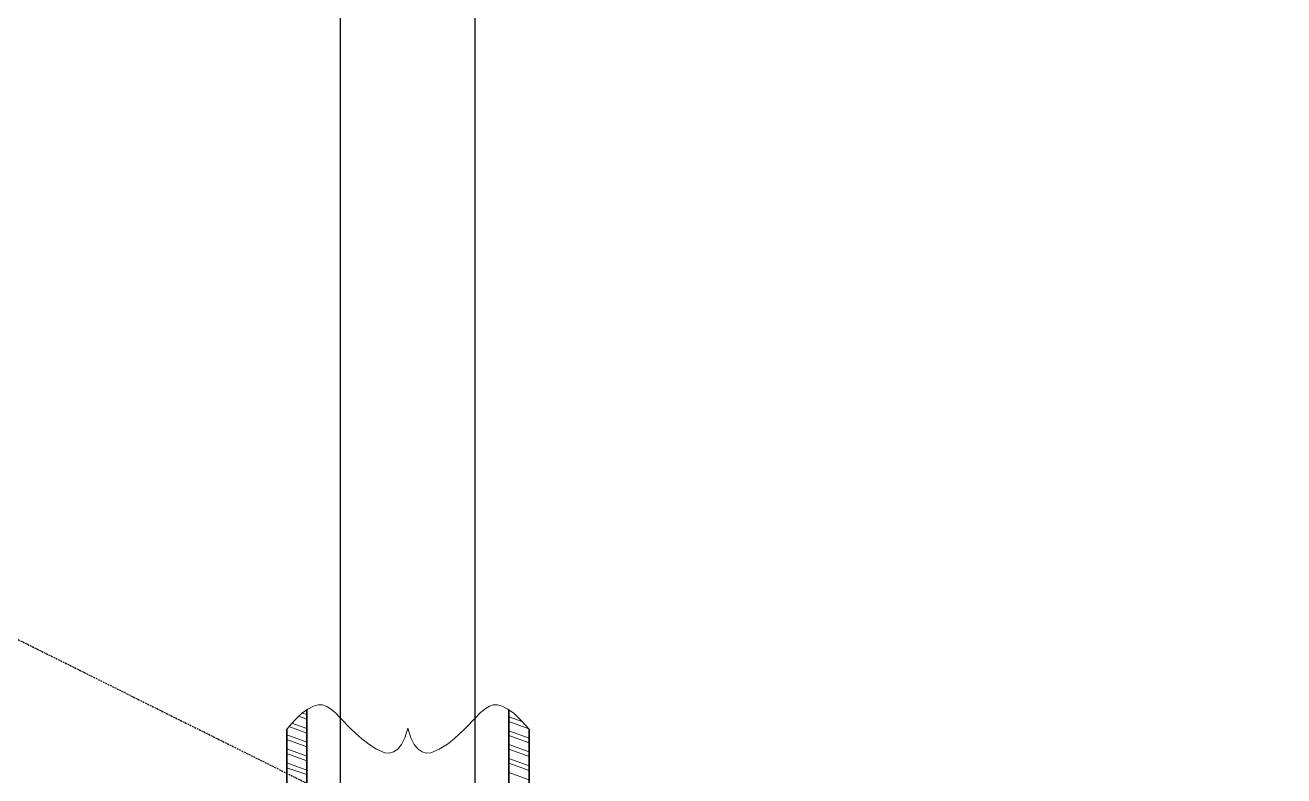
# Model space of a CAD drawing. Header units: inches. Extents: x 23291 to 181956, y 9161 to 51408.
# Drawn here: x 36318 to 37037, y 29426 to 29855 of the extents above; entities that cross this region are included whole.
import ezdxf

# ---------------------------------------------------------------- set-up
doc = ezdxf.new("R2010")
doc.units = ezdxf.units.IN
doc.header["$MEASUREMENT"] = 0
doc.linetypes.add('DASHEDX2', pattern=[1.5, 1, -0.5])
for name, color, linetype in [('1', 3, 'Continuous'), ('PDF3_Geometry', 7, 'Continuous'), ('wl 2', 3, 'Continuous')]:
    doc.layers.add(name, color=color, linetype=linetype)

msp = doc.modelspace()

# ---------------------------------------------------------------- linework, layer by layer
msp.add_open_spline([(34750.61, 29952.44), (35946.93, 29444.2), (37677.79, 28674.49), (40065.54, 27740.85), (41120.63, 27390.38)], degree=3, knots=[0, 0, 0, 0, 3.550687, 6.365653, 6.365653, 6.365653, 6.365653])
msp.add_open_spline([(34750.61, 29952.44), (35946.93, 29444.2), (37677.79, 28674.49), (40065.54, 27740.85), (41120.63, 27390.38)], degree=3, knots=[0, 0, 0, 0, 3.550687, 6.365653, 6.365653, 6.365653, 6.365653])
at = {"layer": '1', "linetype": 'ByBlock'}
for p, q in [((36498.2, 26463.12), (36498.2, 30494.37)), ((36575.2, 26463.23), (36575.2, 30495.14)), ((36498.2, 26463.12), (36498.21, 30271.39)), ((36575.2, 26463.12), (36575.21, 30270.96)), ((36498.2, 26463.12), (36498.2, 29801.99)), ((36575.2, 26463.23), (36575.2, 29801.99))]:
    msp.add_line(p, q, dxfattribs=at)
at = {"layer": 'PDF3_Geometry', "linetype": 'ByBlock', "lineweight": 18}
for p, q in [((36475.96, 29461.55), (36479.61, 29463.97)), ((36475.96, 29461.55), (36479.61, 29463.97)), ((36479.61, 29463.97), (36482.76, 29465.73)), ((36479.61, 29463.97), (36482.76, 29465.73)), ((36482.76, 29465.73), (36485.42, 29466.39)), ((36482.76, 29465.73), (36485.42, 29466.39)), ((36485.42, 29466.39), (36487.91, 29466.39)), ((36485.42, 29466.39), (36487.91, 29466.39)), ((36487.91, 29466.39), (36490.07, 29465.73)), ((36487.91, 29466.39), (36490.07, 29465.73)), ((36490.07, 29465.73), (36491.89, 29464.63)), ((36490.07, 29465.73), (36491.89, 29464.63)), ((36491.89, 29464.63), (36495.21, 29461.99)), ((36491.89, 29464.63), (36495.21, 29461.99)), ((36578.19, 29461.99), (36581.5, 29464.63)), ((36578.19, 29461.99), (36581.5, 29464.63)), ((36581.5, 29464.63), (36583.33, 29465.73)), ((36581.5, 29464.63), (36583.33, 29465.73)), ((36583.33, 29465.73), (36585.49, 29466.39)), ((36583.33, 29465.73), (36585.49, 29466.39)), ((36585.49, 29466.39), (36587.98, 29466.39)), ((36585.49, 29466.39), (36587.98, 29466.39)), ((36587.98, 29466.39), (36590.63, 29465.73)), ((36587.98, 29466.39), (36590.63, 29465.73)), ((36590.63, 29465.73), (36593.78, 29463.97)), ((36590.63, 29465.73), (36593.78, 29463.97)), ((36593.78, 29463.97), (36597.44, 29461.55)), ((36593.78, 29463.97), (36597.44, 29461.55)), ((36467.5, 29452.53), (36471.98, 29457.59)), ((36467.5, 29452.53), (36471.98, 29457.59)), ((36471.98, 29457.59), (36475.96, 29461.55)), ((36471.98, 29457.59), (36475.96, 29461.55)), ((36474.3, 29460.01), (36478.95, 29458.25)), ((36474.3, 29460.01), (36478.95, 29458.25)), ((36476.46, 29461.77), (36478.95, 29460.89)), ((36476.46, 29461.77), (36478.95, 29460.89)), ((36495.21, 29461.99), (36498.2, 29458.91)), ((36495.21, 29461.99), (36498.2, 29458.91)), ((36498.2, 29458.91), (36504.01, 29452.97)), ((36498.2, 29458.91), (36504.01, 29452.97)), ((36569.39, 29452.97), (36575.2, 29458.91)), ((36569.39, 29452.97), (36575.2, 29458.91)), ((36575.2, 29458.91), (36578.19, 29461.99)), ((36575.2, 29458.91), (36578.19, 29461.99)), ((36594.45, 29459.57), (36602.41, 29456.71)), ((36594.45, 29459.57), (36602.41, 29456.71)), ((36594.45, 29456.93), (36605.73, 29452.75)), ((36594.45, 29456.93), (36605.73, 29452.75)), ((36597.44, 29461.55), (36601.42, 29457.59)), ((36597.44, 29461.55), (36601.42, 29457.59)), ((36601.42, 29457.59), (36606.06, 29452.53)), ((36601.42, 29457.59), (36606.06, 29452.53)), ((36468.66, 29454.07), (36478.95, 29450.33)), ((36468.66, 29454.07), (36478.95, 29450.33)), ((36470.48, 29456.05), (36478.95, 29452.97)), ((36470.48, 29456.05), (36478.95, 29452.97)), ((36504.01, 29452.97), (36506.99, 29450.11)), ((36504.01, 29452.97), (36506.99, 29450.11)), ((36506.99, 29450.11), (36510.31, 29447.03)), ((36506.99, 29450.11), (36510.31, 29447.03)), ((36535.04, 29447.69), (36536.7, 29453.19)), ((36535.04, 29447.69), (36536.7, 29453.19)), ((36536.7, 29453.19), (36538.36, 29447.69)), ((36536.7, 29453.19), (36538.36, 29447.69)), ((36563.08, 29447.03), (36566.4, 29450.11)), ((36563.08, 29447.03), (36566.4, 29450.11)), ((36566.4, 29450.11), (36569.39, 29452.97)), ((36566.4, 29450.11), (36569.39, 29452.97)), ((36594.45, 29451.65), (36606.06, 29447.47)), ((36594.45, 29451.65), (36606.06, 29447.47)), ((36467.5, 29449.23), (36478.95, 29445.05)), ((36467.5, 29449.23), (36478.95, 29445.05)), ((36467.5, 29446.59), (36478.95, 29442.41)), ((36467.5, 29446.59), (36478.95, 29442.41)), ((36510.31, 29447.03), (36514.3, 29443.95)), ((36510.31, 29447.03), (36514.3, 29443.95)), ((36514.3, 29443.95), (36518.78, 29441.09)), ((36514.3, 29443.95), (36518.78, 29441.09)), ((36530.89, 29441.09), (36533.05, 29443.73)), ((36530.89, 29441.09), (36533.05, 29443.73)), ((36533.05, 29443.73), (36535.04, 29447.69)), ((36533.05, 29443.73), (36535.04, 29447.69)), ((36538.36, 29447.69), (36540.35, 29443.73)), ((36538.36, 29447.69), (36540.35, 29443.73)), ((36540.35, 29443.73), (36542.51, 29441.09)), ((36540.35, 29443.73), (36542.51, 29441.09)), ((36554.62, 29441.09), (36559.27, 29443.95)), ((36554.62, 29441.09), (36559.27, 29443.95)), ((36559.27, 29443.95), (36563.08, 29447.03)), ((36559.27, 29443.95), (36563.08, 29447.03)), ((36594.45, 29449.01), (36606.06, 29444.83)), ((36594.45, 29449.01), (36606.06, 29444.83)), ((36594.45, 29443.73), (36606.06, 29439.55)), ((36594.45, 29443.73), (36606.06, 29439.55)), ((36467.5, 29441.31), (36478.95, 29437.13)), ((36467.5, 29441.31), (36478.95, 29437.13)), ((36467.5, 29438.67), (36478.95, 29434.49)), ((36467.5, 29438.67), (36478.95, 29434.49)), ((36518.78, 29441.09), (36523.59, 29439.11)), ((36518.78, 29441.09), (36523.59, 29439.11)), ((36523.59, 29439.11), (36526.08, 29438.89)), ((36523.59, 29439.11), (36526.08, 29438.89)), ((36526.08, 29438.89), (36528.57, 29439.55)), ((36526.08, 29438.89), (36528.57, 29439.55)), ((36528.57, 29439.55), (36530.89, 29441.09)), ((36528.57, 29439.55), (36530.89, 29441.09)), ((36542.51, 29441.09), (36544.83, 29439.55)), ((36542.51, 29441.09), (36544.83, 29439.55)), ((36544.83, 29439.55), (36547.32, 29438.89)), ((36544.83, 29439.55), (36547.32, 29438.89)), ((36547.32, 29438.89), (36549.81, 29439.11)), ((36547.32, 29438.89), (36549.81, 29439.11)), ((36549.81, 29439.11), (36554.62, 29441.09)), ((36549.81, 29439.11), (36554.62, 29441.09)), ((36594.45, 29441.09), (36606.06, 29436.91)), ((36594.45, 29441.09), (36606.06, 29436.91)), ((36594.45, 29435.81), (36606.06, 29431.63)), ((36594.45, 29435.81), (36606.06, 29431.63)), ((36467.5, 29433.39), (36478.95, 29429.21)), ((36467.5, 29433.39), (36478.95, 29429.21)), ((36467.5, 29430.53), (36478.95, 29426.57)), ((36467.5, 29430.53), (36478.95, 29426.57)), ((36594.45, 29433.17), (36606.06, 29428.99)), ((36594.45, 29433.17), (36606.06, 29428.99)), ((36594.45, 29427.89), (36606.06, 29423.71)), ((36594.45, 29427.89), (36606.06, 29423.71))]:
    msp.add_line(p, q, dxfattribs=at)
at = {"layer": 'PDF3_Geometry', "linetype": 'ByBlock', "lineweight": 35}
for p, q in [((36478.95, 29463.75), (36478.95, 29325.81)), ((36478.95, 29463.75), (36478.95, 29325.81)), ((36594.45, 29463.75), (36594.45, 29325.81)), ((36594.45, 29463.75), (36594.45, 29325.81)), ((36467.5, 29325.81), (36467.5, 29452.53)), ((36467.5, 29325.81), (36467.5, 29452.53)), ((36606.06, 29452.53), (36606.06, 29325.81)), ((36606.06, 29452.53), (36606.06, 29325.81))]:
    msp.add_line(p, q, dxfattribs=at)
at = {"layer": 'wl 2', "linetype": 'DASHEDX2'}
msp.add_line((34750.61, 30281.11), (39024.03, 28156.15), dxfattribs=at)

doc.saveas('drawing.dxf')
